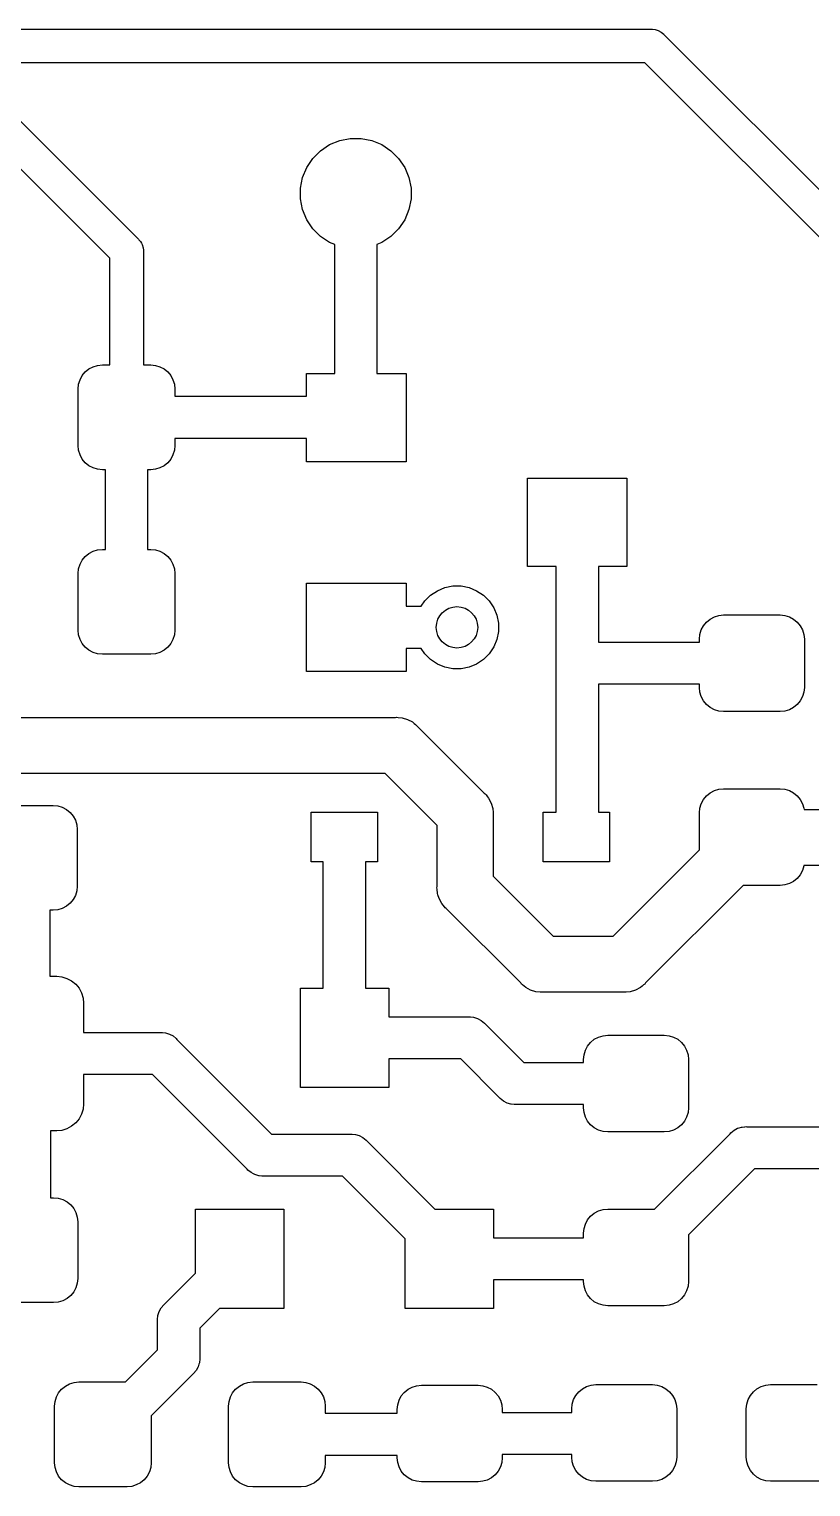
# Model space of a CAD drawing. Extents: x -66 to 211, y -177 to 13.
# Drawn here: x 113.34 to 120.42, y -105.05 to -91.84 of the extents above; entities that cross this region are included whole.
import ezdxf

# ---------------------------------------------------------------- set-up
doc = ezdxf.new("R2010")
doc.units = 0
doc.layers.add('BLACK', color=7, linetype='CONTINUOUS')

msp = doc.modelspace()

# ---------------------------------------------------------------- linework, layer by layer
at = {"layer": 'BLACK', "linetype": 'CONTINUOUS'}
for p, q in [((82.095, -91.8439), (118.974, -91.8439)), ((118.974, -91.8439), (118.982, -91.8431)), ((118.982, -91.8431), (118.989, -91.8439)), ((118.989, -91.8439), (118.989, -91.8439)), ((118.989, -91.8439), (119.011, -91.8461)), ((119.011, -91.8461), (119.04, -91.8548)), ((119.04, -91.8548), (119.067, -91.8689)), ((119.067, -91.8689), (119.09, -91.888)), ((119.09, -91.888), (119.095, -91.8938)), ((119.095, -91.8938), (122.413, -95.2119)), ((118.918, -92.1487), (82.0393, -92.1487)), ((122.237, -95.4667), (118.918, -92.1487)), ((112.953, -92.3637), (114.329, -93.74)), ((114.074, -93.9162), (112.776, -92.6186)), ((115.913, -93.0136), (115.983, -92.9439)), ((115.983, -92.9439), (116.065, -92.8892)), ((116.065, -92.8892), (116.156, -92.8515)), ((116.156, -92.8515), (116.252, -92.8323)), ((116.252, -92.8323), (116.351, -92.8323)), ((116.351, -92.8323), (116.447, -92.8515)), ((116.447, -92.8515), (116.538, -92.8892)), ((116.538, -92.8892), (116.62, -92.9439)), ((116.62, -92.9439), (116.69, -93.0136)), ((115.858, -93.0955), (115.913, -93.0136)), ((116.69, -93.0136), (116.745, -93.0955)), ((115.802, -93.2831), (115.821, -93.1865)), ((115.821, -93.1865), (115.858, -93.0955)), ((116.745, -93.0955), (116.782, -93.1865)), ((116.782, -93.1865), (116.802, -93.2831)), ((115.802, -93.3815), (115.802, -93.2831)), ((116.802, -93.2831), (116.802, -93.3815)), ((115.821, -93.4781), (115.802, -93.3815)), ((115.858, -93.5691), (115.821, -93.4781)), ((116.782, -93.4781), (116.745, -93.5691)), ((116.802, -93.3815), (116.782, -93.4781)), ((115.913, -93.651), (115.858, -93.5691)), ((116.745, -93.5691), (116.69, -93.651)), ((114.329, -93.74), (114.335, -93.7448)), ((114.335, -93.7448), (114.339, -93.7506)), ((115.983, -93.7207), (115.913, -93.651)), ((116.065, -93.7754), (115.983, -93.7207)), ((116.62, -93.7207), (116.538, -93.7754)), ((116.69, -93.651), (116.62, -93.7207)), ((114.339, -93.7506), (114.339, -93.7506)), ((114.339, -93.7506), (114.354, -93.768)), ((114.354, -93.768), (114.361, -93.7822)), ((114.361, -93.7822), (114.368, -93.7945)), ((114.368, -93.7945), (114.377, -93.8232)), ((114.377, -93.8232), (114.379, -93.8456)), ((114.379, -93.8456), (114.379, -93.8456)), ((114.379, -93.8456), (114.38, -93.8531)), ((114.38, -93.8531), (114.379, -93.8606)), ((114.379, -93.8606), (114.379, -94.8842)), ((116.111, -93.7946), (116.065, -93.7754)), ((116.111, -94.9617), (116.111, -93.7946)), ((116.538, -93.7754), (116.492, -93.7946)), ((116.492, -93.7946), (116.492, -94.9617)), ((114.074, -94.8842), (114.074, -93.9162)), ((113.853, -94.9483), (113.886, -94.9211)), ((113.886, -94.9211), (113.924, -94.9009)), ((113.924, -94.9009), (113.965, -94.8884)), ((113.965, -94.8884), (114.008, -94.8842)), ((114.008, -94.8842), (114.074, -94.8842)), ((114.379, -94.8842), (114.445, -94.8842)), ((114.445, -94.8842), (114.488, -94.8884)), ((114.488, -94.8884), (114.529, -94.9009)), ((114.529, -94.9009), (114.567, -94.9211)), ((114.567, -94.9211), (114.6, -94.9483)), ((113.789, -95.103), (113.793, -95.0603)), ((113.793, -95.0603), (113.806, -95.0193)), ((113.806, -95.0193), (113.826, -94.9814)), ((113.826, -94.9814), (113.853, -94.9483)), ((114.6, -94.9483), (114.627, -94.9814)), ((114.627, -94.9814), (114.647, -95.0193)), ((114.647, -95.0193), (114.66, -95.0603)), ((114.66, -95.0603), (114.664, -95.103)), ((115.857, -95.1687), (115.857, -94.9617)), ((115.857, -94.9617), (116.111, -94.9617)), ((116.492, -94.9617), (116.757, -94.9617)), ((116.757, -94.9617), (116.757, -95.7617)), ((113.789, -95.6155), (113.789, -95.103)), ((114.664, -95.103), (114.664, -95.1687)), ((114.664, -95.1687), (115.857, -95.1687)), ((115.857, -95.5497), (114.664, -95.5497)), ((114.664, -95.5497), (114.664, -95.6155)), ((115.857, -95.7617), (115.857, -95.5497)), ((113.793, -95.6581), (113.789, -95.6155)), ((113.806, -95.6992), (113.793, -95.6581)), ((113.826, -95.737), (113.806, -95.6992)), ((114.647, -95.6992), (114.627, -95.737)), ((114.66, -95.6581), (114.647, -95.6992)), ((114.664, -95.6155), (114.66, -95.6581)), ((113.853, -95.7702), (113.826, -95.737)), ((113.886, -95.7974), (113.853, -95.7702)), ((113.924, -95.8176), (113.886, -95.7974)), ((113.965, -95.83), (113.924, -95.8176)), ((114.008, -95.8342), (113.965, -95.83)), ((114.036, -95.8342), (114.008, -95.8342)), ((114.036, -96.5555), (114.036, -95.8342)), ((114.445, -95.8342), (114.417, -95.8342)), ((114.417, -95.8342), (114.417, -96.5555)), ((114.488, -95.83), (114.445, -95.8342)), ((114.529, -95.8176), (114.488, -95.83)), ((114.567, -95.7974), (114.529, -95.8176)), ((114.6, -95.7702), (114.567, -95.7974)), ((114.627, -95.737), (114.6, -95.7702)), ((116.757, -95.7617), (115.857, -95.7617)), ((117.857, -96.7117), (117.857, -95.9117)), ((117.857, -95.9117), (118.757, -95.9117)), ((118.757, -95.9117), (118.757, -96.7117)), ((113.826, -96.6528), (113.853, -96.6196)), ((113.853, -96.6196), (113.886, -96.5924)), ((113.886, -96.5924), (113.924, -96.5722)), ((113.924, -96.5722), (113.965, -96.5597)), ((113.965, -96.5597), (114.008, -96.5555)), ((114.008, -96.5555), (114.036, -96.5555)), ((114.417, -96.5555), (114.445, -96.5555)), ((114.445, -96.5555), (114.488, -96.5597)), ((114.488, -96.5597), (114.529, -96.5722)), ((114.529, -96.5722), (114.567, -96.5924)), ((114.567, -96.5924), (114.6, -96.6196)), ((114.6, -96.6196), (114.627, -96.6528)), ((113.789, -96.7743), (113.793, -96.7316)), ((113.789, -97.2868), (113.789, -96.7743)), ((113.793, -96.7316), (113.806, -96.6906)), ((113.806, -96.6906), (113.826, -96.6528)), ((114.627, -96.6528), (114.647, -96.6906)), ((114.647, -96.6906), (114.66, -96.7316)), ((114.66, -96.7316), (114.664, -96.7743)), ((114.664, -96.7743), (114.664, -97.2868)), ((118.117, -96.7117), (117.857, -96.7117)), ((118.117, -97.5749), (118.117, -96.7117)), ((118.757, -96.7117), (118.498, -96.7117)), ((118.498, -96.7117), (118.498, -97.3962)), ((115.857, -97.6617), (115.857, -96.8617)), ((115.857, -96.8617), (116.757, -96.8617)), ((116.757, -96.8617), (116.757, -97.0712)), ((117.041, -96.9294), (117.109, -96.9011)), ((117.109, -96.9011), (117.182, -96.8867)), ((117.182, -96.8867), (117.255, -96.8867)), ((117.255, -96.8867), (117.328, -96.9011)), ((117.328, -96.9011), (117.396, -96.9294)), ((116.895, -97.0712), (116.927, -97.0226)), ((116.927, -97.0226), (116.979, -96.9704)), ((116.979, -96.9704), (117.041, -96.9294)), ((117.396, -96.9294), (117.458, -96.9704)), ((117.458, -96.9704), (117.51, -97.0226)), ((117.51, -97.0226), (117.551, -97.0841)), ((116.757, -97.0712), (116.895, -97.0712)), ((117.551, -97.0841), (117.579, -97.1523)), ((117.579, -97.1523), (117.593, -97.2247)), ((119.51, -97.1861), (119.548, -97.1659)), ((119.548, -97.1659), (119.589, -97.1534)), ((119.589, -97.1534), (119.632, -97.1492)), ((119.632, -97.1492), (120.144, -97.1492)), ((120.144, -97.1492), (120.187, -97.1534)), ((120.187, -97.1534), (120.228, -97.1659)), ((120.228, -97.1659), (120.266, -97.1861)), ((113.793, -97.3295), (113.789, -97.2868)), ((114.664, -97.2868), (114.66, -97.3295)), ((117.593, -97.2986), (117.579, -97.3711)), ((117.593, -97.2247), (117.593, -97.2986)), ((119.417, -97.3253), (119.43, -97.2842)), ((119.43, -97.2842), (119.45, -97.2464)), ((119.45, -97.2464), (119.477, -97.2133)), ((119.477, -97.2133), (119.51, -97.1861)), ((120.266, -97.1861), (120.299, -97.2133)), ((120.299, -97.2133), (120.326, -97.2464)), ((120.326, -97.2464), (120.346, -97.2842)), ((120.346, -97.2842), (120.359, -97.3253)), ((113.806, -97.3705), (113.793, -97.3295)), ((113.826, -97.4083), (113.806, -97.3705)), ((113.853, -97.4415), (113.826, -97.4083)), ((113.886, -97.4687), (113.853, -97.4415)), ((114.6, -97.4415), (114.567, -97.4687)), ((114.627, -97.4083), (114.6, -97.4415)), ((114.647, -97.3705), (114.627, -97.4083)), ((114.66, -97.3295), (114.647, -97.3705)), ((117.551, -97.4393), (117.51, -97.5007)), ((117.579, -97.3711), (117.551, -97.4393)), ((118.498, -97.3962), (119.413, -97.3962)), ((119.413, -97.3679), (119.417, -97.3253)), ((119.413, -97.3962), (119.413, -97.3679)), ((120.359, -97.3253), (120.363, -97.3679)), ((120.363, -97.3679), (120.363, -97.8054)), ((113.924, -97.4889), (113.886, -97.4687)), ((113.965, -97.5013), (113.924, -97.4889)), ((114.008, -97.5055), (113.965, -97.5013)), ((114.445, -97.5055), (114.008, -97.5055)), ((114.488, -97.5013), (114.445, -97.5055)), ((114.529, -97.4889), (114.488, -97.5013)), ((114.567, -97.4687), (114.529, -97.4889)), ((116.895, -97.4522), (116.757, -97.4522)), ((116.757, -97.4522), (116.757, -97.6617)), ((116.927, -97.5007), (116.895, -97.4522)), ((116.979, -97.553), (116.927, -97.5007)), ((117.041, -97.594), (116.979, -97.553)), ((117.458, -97.553), (117.396, -97.594)), ((117.51, -97.5007), (117.458, -97.553)), ((118.116, -97.5843), (118.117, -97.5749)), ((118.117, -97.5749), (118.117, -97.5749)), ((118.117, -97.5749), (118.117, -97.5749)), ((116.757, -97.6617), (115.857, -97.6617)), ((117.109, -97.6223), (117.041, -97.594)), ((117.182, -97.6367), (117.109, -97.6223)), ((117.255, -97.6367), (117.182, -97.6367)), ((117.328, -97.6223), (117.255, -97.6367)), ((117.396, -97.594), (117.328, -97.6223)), ((118.117, -97.5936), (118.116, -97.5843)), ((118.117, -98.9366), (118.117, -97.5936)), ((119.413, -97.7772), (118.498, -97.7772)), ((118.498, -97.7772), (118.498, -98.9366)), ((119.413, -97.8054), (119.413, -97.7772)), ((119.417, -97.8481), (119.413, -97.8054)), ((120.363, -97.8054), (120.359, -97.8481)), ((119.43, -97.8892), (119.417, -97.8481)), ((119.45, -97.927), (119.43, -97.8892)), ((119.477, -97.9601), (119.45, -97.927)), ((119.51, -97.9873), (119.477, -97.9601)), ((120.299, -97.9601), (120.266, -97.9873)), ((120.326, -97.927), (120.299, -97.9601)), ((120.346, -97.8892), (120.326, -97.927)), ((120.359, -97.8481), (120.346, -97.8892)), ((112.842, -98.077), (116.66, -98.077)), ((116.66, -98.077), (116.672, -98.0758)), ((116.672, -98.0758), (116.685, -98.077)), ((116.685, -98.077), (116.685, -98.077)), ((116.685, -98.077), (116.722, -98.0807)), ((116.722, -98.0807), (116.77, -98.0952)), ((116.77, -98.0952), (116.814, -98.1188)), ((119.548, -98.0075), (119.51, -97.9873)), ((119.589, -98.02), (119.548, -98.0075)), ((119.632, -98.0242), (119.589, -98.02)), ((120.144, -98.0242), (119.632, -98.0242)), ((120.187, -98.02), (120.144, -98.0242)), ((120.228, -98.0075), (120.187, -98.02)), ((120.266, -97.9873), (120.228, -98.0075)), ((116.814, -98.1188), (116.831, -98.1324)), ((116.831, -98.1324), (116.843, -98.1426)), ((116.843, -98.1426), (116.843, -98.1426)), ((116.843, -98.1426), (116.853, -98.1505)), ((116.853, -98.1505), (116.861, -98.1602)), ((116.861, -98.1602), (117.463, -98.7624)), ((116.567, -98.585), (112.022, -98.585)), ((117.038, -99.056), (116.567, -98.585)), ((117.463, -98.7624), (117.473, -98.7703)), ((119.477, -98.7883), (119.51, -98.7611)), ((119.51, -98.7611), (119.548, -98.7409)), ((119.548, -98.7409), (119.589, -98.7284)), ((119.589, -98.7284), (119.632, -98.7242)), ((119.632, -98.7242), (120.144, -98.7242)), ((120.144, -98.7242), (120.187, -98.7284)), ((120.187, -98.7284), (120.228, -98.7409)), ((120.228, -98.7409), (120.266, -98.7611)), ((120.266, -98.7611), (120.299, -98.7883)), ((113.124, -98.8746), (113.561, -98.8746)), ((113.561, -98.8746), (113.604, -98.8788)), ((113.604, -98.8788), (113.645, -98.8912)), ((113.645, -98.8912), (113.683, -98.9114)), ((117.473, -98.7703), (117.481, -98.78)), ((117.481, -98.78), (117.481, -98.78)), ((117.481, -98.78), (117.495, -98.7976)), ((117.495, -98.7976), (117.504, -98.809)), ((117.504, -98.809), (117.528, -98.8531)), ((117.528, -98.8531), (117.542, -98.901)), ((119.417, -98.9003), (119.43, -98.8592)), ((119.43, -98.8592), (119.45, -98.8214)), ((119.45, -98.8214), (119.477, -98.7883)), ((120.299, -98.7883), (120.326, -98.8214)), ((120.326, -98.8214), (120.346, -98.8592)), ((120.346, -98.8592), (120.359, -98.9003)), ((113.683, -98.9114), (113.716, -98.9386)), ((113.716, -98.9386), (113.743, -98.9718)), ((113.743, -98.9718), (113.763, -99.0096)), ((113.763, -99.0096), (113.776, -99.0506)), ((115.899, -99.3866), (115.899, -98.9366)), ((115.899, -98.9366), (116.499, -98.9366)), ((116.499, -98.9366), (116.499, -99.3866)), ((117.542, -98.901), (117.546, -98.9383)), ((117.546, -98.9383), (117.546, -98.9383)), ((117.546, -98.9383), (117.547, -98.9508)), ((117.547, -98.9508), (117.546, -98.9632)), ((117.546, -98.9632), (117.546, -99.5161)), ((117.999, -99.3866), (117.999, -98.9366)), ((117.999, -98.9366), (118.117, -98.9366)), ((118.498, -98.9366), (118.599, -98.9366)), ((118.599, -98.9366), (118.599, -99.3866)), ((119.413, -98.9429), (119.417, -98.9003)), ((119.413, -99.2775), (119.413, -98.9429)), ((120.359, -98.9003), (120.36, -98.9103)), ((120.36, -98.9103), (120.958, -98.9103)), ((113.776, -99.0506), (113.78, -99.0933)), ((113.78, -99.0933), (113.78, -99.6058)), ((117.038, -99.6089), (117.038, -99.056)), ((118.632, -100.058), (119.413, -99.2775)), ((116.008, -99.3866), (115.899, -99.3866)), ((116.008, -100.531), (116.008, -99.3866)), ((116.499, -99.3866), (116.389, -99.3866)), ((116.389, -99.3866), (116.389, -100.531)), ((118.599, -99.3866), (117.999, -99.3866)), ((120.359, -99.4231), (120.346, -99.4642)), ((120.958, -99.4183), (120.359, -99.4183)), ((120.359, -99.4183), (120.359, -99.4231)), ((117.546, -99.5161), (118.088, -100.058)), ((120.299, -99.5351), (120.266, -99.5623)), ((120.326, -99.502), (120.299, -99.5351)), ((120.346, -99.4642), (120.326, -99.502)), ((113.776, -99.6485), (113.763, -99.6895)), ((113.78, -99.6058), (113.776, -99.6485)), ((117.037, -99.6213), (117.038, -99.6089)), ((117.038, -99.6338), (117.037, -99.6213)), ((117.042, -99.6711), (117.038, -99.6338)), ((117.038, -99.6338), (117.038, -99.6338)), ((117.045, -99.683), (117.042, -99.6711)), ((117.056, -99.719), (117.045, -99.683)), ((119.81, -99.5992), (118.926, -100.483)), ((120.144, -99.5992), (119.81, -99.5992)), ((120.187, -99.595), (120.144, -99.5992)), ((120.228, -99.5825), (120.187, -99.595)), ((120.266, -99.5623), (120.228, -99.5825)), ((113.604, -99.8204), (113.561, -99.8246)), ((113.645, -99.8079), (113.604, -99.8204)), ((113.683, -99.7877), (113.645, -99.8079)), ((113.716, -99.7605), (113.683, -99.7877)), ((113.743, -99.7273), (113.716, -99.7605)), ((113.763, -99.6895), (113.743, -99.7273)), ((117.08, -99.7631), (117.056, -99.719)), ((117.104, -99.7921), (117.08, -99.7631)), ((117.112, -99.8018), (117.104, -99.7921)), ((117.104, -99.7921), (117.104, -99.7921)), ((117.121, -99.8098), (117.112, -99.8018)), ((117.795, -100.483), (117.121, -99.8098)), ((113.561, -99.8246), (113.533, -99.8246)), ((113.533, -99.8246), (113.533, -100.422)), ((118.088, -100.058), (118.632, -100.058)), ((113.533, -100.422), (113.594, -100.422)), ((113.594, -100.422), (113.642, -100.427)), ((113.642, -100.427), (113.687, -100.441)), ((113.687, -100.441), (113.729, -100.464)), ((113.729, -100.464), (113.766, -100.494)), ((113.766, -100.494), (113.797, -100.531)), ((113.797, -100.531), (113.819, -100.573)), ((113.819, -100.573), (113.833, -100.619)), ((115.8, -101.431), (115.8, -100.531)), ((115.8, -100.531), (116.008, -100.531)), ((116.389, -100.531), (116.6, -100.531)), ((116.6, -100.531), (116.6, -100.79)), ((117.803, -100.493), (117.795, -100.483)), ((117.812, -100.501), (117.803, -100.493)), ((117.841, -100.524), (117.812, -100.501)), ((117.812, -100.501), (117.812, -100.501)), ((117.885, -100.548), (117.841, -100.524)), ((117.933, -100.563), (117.885, -100.548)), ((117.971, -100.566), (117.933, -100.563)), ((117.983, -100.567), (117.971, -100.566)), ((117.971, -100.566), (117.971, -100.566)), ((117.995, -100.566), (117.983, -100.567)), ((118.725, -100.566), (117.995, -100.566)), ((118.737, -100.567), (118.725, -100.566)), ((118.75, -100.566), (118.737, -100.567)), ((118.787, -100.563), (118.75, -100.566)), ((118.75, -100.566), (118.75, -100.566)), ((118.835, -100.548), (118.787, -100.563)), ((118.879, -100.524), (118.835, -100.548)), ((118.896, -100.511), (118.879, -100.524)), ((118.908, -100.501), (118.896, -100.511)), ((118.918, -100.493), (118.908, -100.501)), ((118.908, -100.501), (118.908, -100.501)), ((118.926, -100.483), (118.918, -100.493)), ((113.833, -100.619), (113.838, -100.666)), ((113.838, -100.666), (113.838, -100.932)), ((116.6, -100.79), (117.322, -100.79)), ((117.322, -100.79), (117.331, -100.79)), ((117.331, -100.79), (117.34, -100.79)), ((117.34, -100.79), (117.34, -100.79)), ((117.34, -100.79), (117.368, -100.793)), ((117.368, -100.793), (117.404, -100.804)), ((117.404, -100.804), (117.437, -100.822)), ((117.437, -100.822), (117.466, -100.846)), ((117.466, -100.846), (117.472, -100.853)), ((117.472, -100.853), (117.823, -101.204)), ((113.838, -100.932), (114.532, -100.932)), ((114.532, -100.932), (114.541, -100.931)), ((114.541, -100.931), (114.551, -100.932)), ((114.551, -100.932), (114.551, -100.932)), ((114.551, -100.932), (114.579, -100.935)), ((114.579, -100.935), (114.615, -100.946)), ((114.615, -100.946), (114.648, -100.963)), ((114.648, -100.963), (114.677, -100.987)), ((114.677, -100.987), (114.683, -100.994)), ((114.683, -100.994), (115.54, -101.851)), ((118.428, -101.021), (118.461, -100.993)), ((118.461, -100.993), (118.499, -100.973)), ((118.499, -100.973), (118.54, -100.961)), ((118.54, -100.961), (118.583, -100.957)), ((118.583, -100.957), (119.095, -100.957)), ((119.095, -100.957), (119.138, -100.961)), ((119.138, -100.961), (119.179, -100.973)), ((119.179, -100.973), (119.217, -100.993)), ((119.217, -100.993), (119.25, -101.021)), ((118.364, -101.175), (118.368, -101.133)), ((118.368, -101.133), (118.381, -101.092)), ((118.381, -101.092), (118.401, -101.054)), ((118.401, -101.054), (118.428, -101.021)), ((119.25, -101.021), (119.277, -101.054)), ((119.277, -101.054), (119.297, -101.092)), ((119.297, -101.092), (119.31, -101.133)), ((119.31, -101.133), (119.314, -101.175)), ((117.252, -101.171), (116.6, -101.171)), ((116.6, -101.171), (116.6, -101.431)), ((117.603, -101.522), (117.252, -101.171)), ((117.823, -101.204), (118.364, -101.204)), ((118.364, -101.204), (118.364, -101.175)), ((119.314, -101.175), (119.314, -101.613)), ((114.462, -101.313), (113.838, -101.313)), ((113.838, -101.313), (113.838, -101.579)), ((115.319, -102.17), (114.462, -101.313)), ((116.6, -101.431), (115.8, -101.431)), ((117.609, -101.529), (117.603, -101.522)), ((117.638, -101.553), (117.609, -101.529)), ((113.833, -101.626), (113.819, -101.672)), ((113.838, -101.579), (113.833, -101.626)), ((117.671, -101.571), (117.638, -101.553)), ((117.707, -101.582), (117.671, -101.571)), ((117.71, -101.582), (117.707, -101.582)), ((117.735, -101.585), (117.71, -101.582)), ((117.744, -101.585), (117.735, -101.585)), ((117.735, -101.585), (117.735, -101.585)), ((117.753, -101.585), (117.744, -101.585)), ((118.364, -101.585), (117.753, -101.585)), ((118.364, -101.613), (118.364, -101.585)), ((118.368, -101.655), (118.364, -101.613)), ((118.381, -101.697), (118.368, -101.655)), ((119.31, -101.655), (119.297, -101.697)), ((119.314, -101.613), (119.31, -101.655)), ((113.729, -101.781), (113.687, -101.804)), ((113.766, -101.751), (113.729, -101.781)), ((113.797, -101.714), (113.766, -101.751)), ((113.819, -101.672), (113.797, -101.714)), ((118.401, -101.734), (118.381, -101.697)), ((118.428, -101.767), (118.401, -101.734)), ((118.461, -101.795), (118.428, -101.767)), ((118.499, -101.815), (118.461, -101.795)), ((119.217, -101.795), (119.179, -101.815)), ((119.25, -101.767), (119.217, -101.795)), ((119.277, -101.734), (119.25, -101.767)), ((119.297, -101.697), (119.277, -101.734)), ((119.726, -101.817), (119.759, -101.799)), ((119.759, -101.799), (119.773, -101.795)), ((119.773, -101.795), (119.795, -101.788)), ((119.795, -101.788), (119.799, -101.788)), ((119.799, -101.788), (119.823, -101.785)), ((119.823, -101.785), (119.832, -101.784)), ((119.823, -101.785), (119.823, -101.785)), ((119.832, -101.784), (119.841, -101.785)), ((119.841, -101.785), (122.835, -101.785)), ((113.594, -101.822), (113.538, -101.822)), ((113.538, -101.822), (113.538, -102.428)), ((113.642, -101.818), (113.594, -101.822)), ((113.687, -101.804), (113.642, -101.818)), ((115.54, -101.851), (116.252, -101.851)), ((116.252, -101.851), (116.261, -101.851)), ((116.261, -101.851), (116.27, -101.851)), ((116.27, -101.851), (116.27, -101.851)), ((116.27, -101.851), (116.298, -101.854)), ((116.298, -101.854), (116.334, -101.865)), ((116.334, -101.865), (116.367, -101.883)), ((116.367, -101.883), (116.396, -101.907)), ((116.396, -101.907), (116.402, -101.914)), ((116.402, -101.914), (117.019, -102.531)), ((118.54, -101.827), (118.499, -101.815)), ((118.583, -101.832), (118.54, -101.827)), ((119.095, -101.832), (118.583, -101.832)), ((119.007, -102.532), (119.691, -101.848)), ((119.138, -101.827), (119.095, -101.832)), ((119.179, -101.815), (119.138, -101.827)), ((119.691, -101.848), (119.697, -101.841)), ((119.697, -101.841), (119.726, -101.817)), ((115.325, -102.177), (115.319, -102.17)), ((115.354, -102.201), (115.325, -102.177)), ((119.911, -102.166), (119.314, -102.763)), ((122.654, -102.166), (119.911, -102.166)), ((115.376, -102.213), (115.354, -102.201)), ((115.388, -102.219), (115.376, -102.213)), ((115.423, -102.23), (115.388, -102.219)), ((115.427, -102.23), (115.423, -102.23)), ((115.451, -102.232), (115.427, -102.23)), ((115.461, -102.233), (115.451, -102.232)), ((115.451, -102.232), (115.451, -102.232)), ((115.47, -102.232), (115.461, -102.233)), ((116.182, -102.232), (115.47, -102.232)), ((116.75, -102.8), (116.182, -102.232)), ((113.538, -102.428), (113.566, -102.428)), ((113.566, -102.428), (113.609, -102.432)), ((113.609, -102.432), (113.65, -102.445)), ((113.65, -102.445), (113.688, -102.465)), ((113.688, -102.465), (113.721, -102.492)), ((113.721, -102.492), (113.748, -102.525)), ((113.748, -102.525), (113.768, -102.563)), ((113.768, -102.563), (113.781, -102.604)), ((114.85, -103.112), (114.85, -102.531)), ((114.85, -102.531), (115.65, -102.531)), ((115.65, -102.531), (115.65, -103.431)), ((117.019, -102.531), (117.55, -102.531)), ((117.55, -102.531), (117.55, -102.79)), ((118.428, -102.596), (118.461, -102.568)), ((118.461, -102.568), (118.499, -102.548)), ((118.499, -102.548), (118.54, -102.536)), ((118.54, -102.536), (118.583, -102.532)), ((118.583, -102.532), (119.007, -102.532)), ((113.781, -102.604), (113.785, -102.647)), ((113.785, -102.647), (113.785, -103.159)), ((118.364, -102.75), (118.368, -102.708)), ((118.368, -102.708), (118.381, -102.667)), ((118.381, -102.667), (118.401, -102.629)), ((118.401, -102.629), (118.428, -102.596)), ((116.75, -103.431), (116.75, -102.8)), ((117.55, -102.79), (118.364, -102.79)), ((118.364, -102.79), (118.364, -102.75)), ((119.314, -102.763), (119.314, -103.188)), ((114.571, -103.391), (114.85, -103.112)), ((113.768, -103.243), (113.748, -103.281)), ((113.781, -103.202), (113.768, -103.243)), ((113.785, -103.159), (113.781, -103.202)), ((118.364, -103.171), (117.55, -103.171)), ((117.55, -103.171), (117.55, -103.431)), ((118.364, -103.188), (118.364, -103.171)), ((118.368, -103.23), (118.364, -103.188)), ((118.381, -103.272), (118.368, -103.23)), ((119.31, -103.23), (119.297, -103.272)), ((119.314, -103.188), (119.31, -103.23)), ((113.566, -103.378), (113.129, -103.378)), ((113.609, -103.374), (113.566, -103.378)), ((113.65, -103.361), (113.609, -103.374)), ((113.688, -103.341), (113.65, -103.361)), ((113.721, -103.314), (113.688, -103.341)), ((113.748, -103.281), (113.721, -103.314)), ((118.401, -103.309), (118.381, -103.272)), ((118.428, -103.342), (118.401, -103.309)), ((118.461, -103.37), (118.428, -103.342)), ((118.499, -103.39), (118.461, -103.37)), ((119.217, -103.37), (119.179, -103.39)), ((119.25, -103.342), (119.217, -103.37)), ((119.277, -103.309), (119.25, -103.342)), ((119.297, -103.272), (119.277, -103.309)), ((114.507, -103.532), (114.511, -103.495)), ((114.511, -103.495), (114.522, -103.459)), ((114.522, -103.459), (114.54, -103.426)), ((114.54, -103.426), (114.541, -103.424)), ((114.541, -103.424), (114.563, -103.397)), ((114.563, -103.397), (114.571, -103.391)), ((115.069, -103.431), (114.889, -103.611)), ((115.65, -103.431), (115.069, -103.431)), ((117.55, -103.431), (116.75, -103.431)), ((118.54, -103.402), (118.499, -103.39)), ((118.583, -103.407), (118.54, -103.402)), ((119.095, -103.407), (118.583, -103.407)), ((119.138, -103.402), (119.095, -103.407)), ((119.179, -103.39), (119.138, -103.402)), ((114.508, -103.542), (114.507, -103.532)), ((114.508, -103.807), (114.508, -103.542)), ((114.889, -103.611), (114.889, -103.877)), ((114.218, -104.097), (114.508, -103.807)), ((114.89, -103.886), (114.886, -103.923)), ((114.889, -103.877), (114.89, -103.886)), ((114.827, -104.027), (114.45, -104.404)), ((114.834, -104.021), (114.827, -104.027)), ((114.858, -103.992), (114.834, -104.021)), ((114.876, -103.959), (114.858, -103.992)), ((114.882, -103.936), (114.876, -103.959)), ((114.886, -103.923), (114.882, -103.936)), ((113.612, -104.194), (113.639, -104.161)), ((113.639, -104.161), (113.673, -104.134)), ((113.673, -104.134), (113.71, -104.113)), ((113.71, -104.113), (113.751, -104.101)), ((113.751, -104.101), (113.794, -104.097)), ((113.794, -104.097), (114.218, -104.097)), ((115.187, -104.194), (115.214, -104.161)), ((115.214, -104.161), (115.248, -104.134)), ((115.248, -104.134), (115.285, -104.113)), ((115.285, -104.113), (115.326, -104.101)), ((115.326, -104.101), (115.369, -104.097)), ((115.369, -104.097), (115.807, -104.097)), ((115.807, -104.097), (115.849, -104.101)), ((115.849, -104.101), (115.89, -104.113)), ((115.89, -104.113), (115.928, -104.134)), ((115.928, -104.134), (115.961, -104.161)), ((115.961, -104.161), (115.989, -104.194)), ((116.741, -104.191), (116.775, -104.163)), ((116.775, -104.163), (116.812, -104.143)), ((116.812, -104.143), (116.853, -104.131)), ((116.853, -104.131), (116.896, -104.126)), ((116.896, -104.126), (117.409, -104.126)), ((117.409, -104.126), (117.451, -104.131)), ((117.451, -104.131), (117.492, -104.143)), ((117.492, -104.143), (117.53, -104.163)), ((117.53, -104.163), (117.563, -104.191)), ((118.321, -104.185), (118.355, -104.158)), ((118.355, -104.158), (118.392, -104.138)), ((118.392, -104.138), (118.433, -104.126)), ((118.433, -104.126), (118.476, -104.121)), ((118.476, -104.121), (118.989, -104.121)), ((118.989, -104.121), (119.031, -104.126)), ((119.031, -104.126), (119.072, -104.138)), ((119.072, -104.138), (119.11, -104.158)), ((119.11, -104.158), (119.143, -104.185)), ((119.901, -104.185), (119.934, -104.158)), ((119.934, -104.158), (119.972, -104.138)), ((119.972, -104.138), (120.013, -104.126)), ((120.013, -104.126), (120.056, -104.121)), ((120.056, -104.121), (120.48, -104.121)), ((113.575, -104.316), (113.58, -104.273)), ((113.58, -104.273), (113.592, -104.232)), ((113.592, -104.232), (113.612, -104.194)), ((115.15, -104.316), (115.155, -104.273)), ((115.155, -104.273), (115.167, -104.232)), ((115.167, -104.232), (115.187, -104.194)), ((115.989, -104.194), (116.009, -104.232)), ((116.009, -104.232), (116.021, -104.273)), ((116.021, -104.273), (116.025, -104.316)), ((116.677, -104.345), (116.682, -104.303)), ((116.682, -104.303), (116.694, -104.262)), ((116.694, -104.262), (116.714, -104.224)), ((116.714, -104.224), (116.741, -104.191)), ((117.563, -104.191), (117.591, -104.224)), ((117.591, -104.224), (117.611, -104.262)), ((117.611, -104.262), (117.623, -104.303)), ((117.623, -104.303), (117.627, -104.345)), ((118.257, -104.34), (118.262, -104.297)), ((118.262, -104.297), (118.274, -104.256)), ((118.274, -104.256), (118.294, -104.219)), ((118.294, -104.219), (118.321, -104.185)), ((119.143, -104.185), (119.17, -104.219)), ((119.17, -104.219), (119.191, -104.256)), ((119.191, -104.256), (119.203, -104.297)), ((119.203, -104.297), (119.207, -104.34)), ((119.837, -104.34), (119.841, -104.297)), ((119.841, -104.297), (119.854, -104.256)), ((119.854, -104.256), (119.874, -104.219)), ((119.874, -104.219), (119.901, -104.185)), ((113.575, -104.828), (113.575, -104.316)), ((114.45, -104.404), (114.45, -104.828)), ((115.15, -104.828), (115.15, -104.316)), ((116.025, -104.316), (116.025, -104.381)), ((116.025, -104.381), (116.677, -104.381)), ((116.677, -104.381), (116.677, -104.345)), ((117.627, -104.345), (117.627, -104.373)), ((117.627, -104.373), (118.257, -104.373)), ((118.257, -104.373), (118.257, -104.34)), ((119.207, -104.34), (119.207, -104.778)), ((119.837, -104.778), (119.837, -104.34)), ((113.58, -104.871), (113.575, -104.828)), ((114.45, -104.828), (114.446, -104.871)), ((115.155, -104.871), (115.15, -104.828)), ((116.025, -104.828), (116.021, -104.871)), ((116.677, -104.762), (116.025, -104.762)), ((116.025, -104.762), (116.025, -104.828)), ((116.677, -104.783), (116.677, -104.762)), ((116.682, -104.825), (116.677, -104.783)), ((116.694, -104.866), (116.682, -104.825)), ((117.623, -104.825), (117.611, -104.866)), ((117.627, -104.783), (117.623, -104.825)), ((118.257, -104.754), (117.627, -104.754)), ((117.627, -104.754), (117.627, -104.783)), ((118.257, -104.778), (118.257, -104.754)), ((118.262, -104.82), (118.257, -104.778)), ((118.274, -104.861), (118.262, -104.82)), ((119.203, -104.82), (119.191, -104.861)), ((119.207, -104.778), (119.203, -104.82)), ((119.841, -104.82), (119.837, -104.778)), ((119.854, -104.861), (119.841, -104.82)), ((113.592, -104.912), (113.58, -104.871)), ((113.612, -104.95), (113.592, -104.912)), ((113.639, -104.983), (113.612, -104.95)), ((114.414, -104.95), (114.386, -104.983)), ((114.434, -104.912), (114.414, -104.95)), ((114.446, -104.871), (114.434, -104.912)), ((115.167, -104.912), (115.155, -104.871)), ((115.187, -104.95), (115.167, -104.912)), ((115.214, -104.983), (115.187, -104.95)), ((115.989, -104.95), (115.961, -104.983)), ((116.009, -104.912), (115.989, -104.95)), ((116.021, -104.871), (116.009, -104.912)), ((116.714, -104.904), (116.694, -104.866)), ((116.741, -104.937), (116.714, -104.904)), ((116.775, -104.965), (116.741, -104.937)), ((116.812, -104.985), (116.775, -104.965)), ((117.53, -104.965), (117.492, -104.985)), ((117.563, -104.937), (117.53, -104.965)), ((117.591, -104.904), (117.563, -104.937)), ((117.611, -104.866), (117.591, -104.904)), ((118.294, -104.899), (118.274, -104.861)), ((118.321, -104.932), (118.294, -104.899)), ((118.355, -104.96), (118.321, -104.932)), ((118.392, -104.98), (118.355, -104.96)), ((119.11, -104.96), (119.072, -104.98)), ((119.143, -104.932), (119.11, -104.96)), ((119.17, -104.899), (119.143, -104.932)), ((119.191, -104.861), (119.17, -104.899)), ((119.874, -104.899), (119.854, -104.861)), ((119.901, -104.932), (119.874, -104.899)), ((119.934, -104.96), (119.901, -104.932)), ((119.972, -104.98), (119.934, -104.96)), ((113.673, -105.01), (113.639, -104.983)), ((113.71, -105.03), (113.673, -105.01)), ((113.751, -105.043), (113.71, -105.03)), ((113.794, -105.047), (113.751, -105.043)), ((114.232, -105.047), (113.794, -105.047)), ((114.274, -105.043), (114.232, -105.047)), ((114.315, -105.03), (114.274, -105.043)), ((114.353, -105.01), (114.315, -105.03)), ((114.386, -104.983), (114.353, -105.01)), ((115.248, -105.01), (115.214, -104.983)), ((115.285, -105.03), (115.248, -105.01)), ((115.326, -105.043), (115.285, -105.03)), ((115.369, -105.047), (115.326, -105.043)), ((115.807, -105.047), (115.369, -105.047)), ((115.849, -105.043), (115.807, -105.047)), ((115.89, -105.03), (115.849, -105.043)), ((115.928, -105.01), (115.89, -105.03)), ((115.961, -104.983), (115.928, -105.01)), ((116.853, -104.997), (116.812, -104.985)), ((116.896, -105.001), (116.853, -104.997)), ((117.409, -105.001), (116.896, -105.001)), ((117.451, -104.997), (117.409, -105.001)), ((117.492, -104.985), (117.451, -104.997)), ((118.433, -104.992), (118.392, -104.98)), ((118.476, -104.996), (118.433, -104.992)), ((118.989, -104.996), (118.476, -104.996)), ((119.031, -104.992), (118.989, -104.996)), ((119.072, -104.98), (119.031, -104.992)), ((120.013, -104.992), (119.972, -104.98)), ((120.056, -104.996), (120.013, -104.992)), ((120.568, -104.996), (120.056, -104.996))]:
    msp.add_line(p, q, dxfattribs=at)
at = {"layer": 'BLACK'}
msp.add_circle((117.218, -97.2617), 0.1875, dxfattribs=at)

doc.saveas('drawing.dxf')
